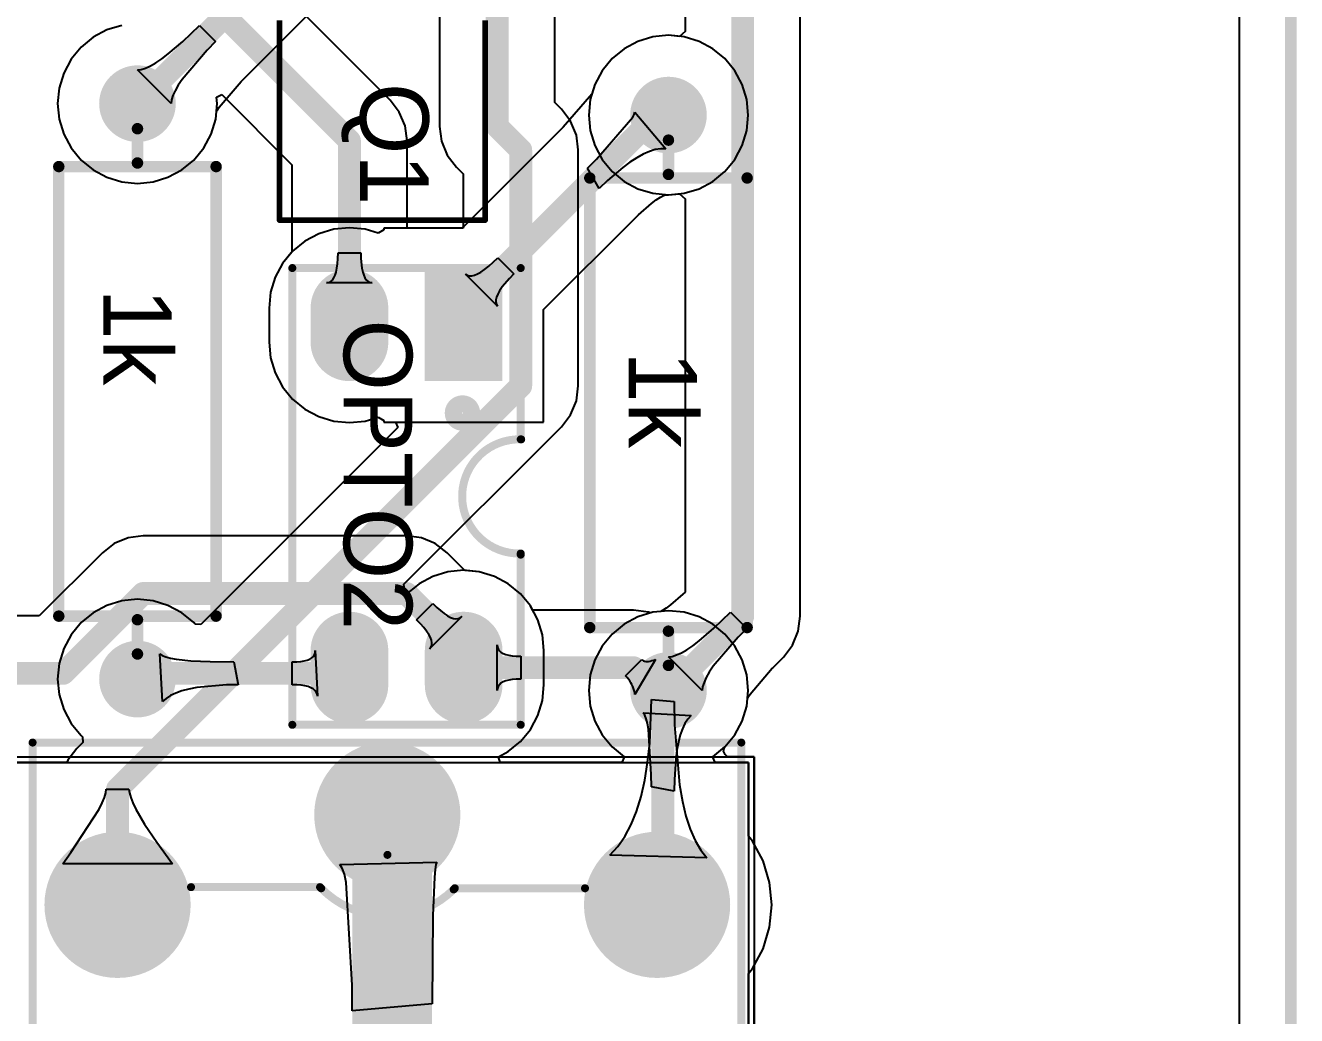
# Model space of a CAD drawing. Header units: millimetres. Extents: x 0 to 190, y 0 to 100.
# Drawn here: x 161.97 to 190.25, y 21.93 to 43.95 of the extents above; entities that cross this region are included whole.
import ezdxf

# ---------------------------------------------------------------- set-up
doc = ezdxf.new("R2010")
doc.units = ezdxf.units.MM
for name, color, linetype in [('BottomLayer', 5, 'Continuous'), ('BottomSolder', 6, 'Continuous'), ('KeepOutLayer', 6, 'Continuous'), ('MultiLayer', 9, 'Continuous'), ('PadHoleLayer', 156, 'Continuous'), ('TopLayer', 1, 'Continuous'), ('TopOverlay', 2, 'Continuous'), ('TopSolder', 216, 'Continuous')]:
    doc.layers.add(name, color=color, linetype=linetype)

msp = doc.modelspace()

# ---------------------------------------------------------------- hatches: boundary and pattern name
at = {"layer": 'BottomLayer'}
h = msp.add_hatch(color=5, dxfattribs=at)
edge = h.paths.add_edge_path()
edge.add_arc((164.465, 42.214), 0.75, 0, 360)
h = msp.add_hatch(color=5, dxfattribs=at)
edge = h.paths.add_edge_path()
edge.add_arc((176.276, 41.96), 0.75, 0, 360)
h = msp.add_hatch(color=5, dxfattribs=at)
edge = h.paths.add_edge_path()
edge.add_arc((169.18, 37.668), 0.762, 0, 180)
edge.add_line((168.418, 37.668), (168.418, 36.906))
edge.add_arc((169.18, 36.906), 0.762, 180, 360)
edge.add_line((169.942, 36.906), (169.942, 37.668))
msp.add_hatch(color=5, dxfattribs=at).paths.add_polyline_path([(172.482, 38.43), (172.482, 36.144), (170.958, 36.144), (170.958, 38.43)])
h = msp.add_hatch(color=5, dxfattribs=at)
edge = h.paths.add_edge_path()
edge.add_arc((169.18, 30.048), 0.762, 0, 180)
edge.add_line((168.418, 30.048), (168.418, 29.286))
edge.add_arc((169.18, 29.286), 0.762, 180, 360)
edge.add_line((169.942, 29.286), (169.942, 30.048))
h = msp.add_hatch(color=5, dxfattribs=at)
edge = h.paths.add_edge_path()
edge.add_arc((171.72, 30.048), 0.762, 0, 180)
edge.add_line((170.958, 30.048), (170.958, 29.286))
edge.add_arc((171.72, 29.286), 0.762, 180, 360)
edge.add_line((172.482, 29.286), (172.482, 30.048))
h = msp.add_hatch(color=5, dxfattribs=at)
edge = h.paths.add_edge_path()
edge.add_arc((164.465, 29.414), 0.75, 0, 360)
h = msp.add_hatch(color=5, dxfattribs=at)
edge = h.paths.add_edge_path()
edge.add_arc((176.276, 29.16), 0.75, 0, 360)
h = msp.add_hatch(color=5, dxfattribs=at)
edge = h.paths.add_edge_path()
edge.add_arc((170.022, 26.392), 1.524, 0, 360)
h = msp.add_hatch(color=5, dxfattribs=at)
edge = h.paths.add_edge_path()
edge.add_arc((164.022, 24.392), 1.524, 0, 360)
h = msp.add_hatch(color=5, dxfattribs=at)
edge = h.paths.add_edge_path()
edge.add_arc((176.022, 24.392), 1.524, 0, 360)
at = {"layer": 'BottomSolder'}
h = msp.add_hatch(color=6, dxfattribs=at)
edge = h.paths.add_edge_path()
edge.add_arc((164.465, 42.214), 0.852, 0, 360)
h = msp.add_hatch(color=6, dxfattribs=at)
edge = h.paths.add_edge_path()
edge.add_arc((176.276, 41.96), 0.852, 0, 360)
h = msp.add_hatch(color=6, dxfattribs=at)
edge = h.paths.add_edge_path()
edge.add_arc((169.18, 37.668), 0.864, 0, 180)
edge.add_line((168.316, 37.668), (168.316, 36.906))
edge.add_arc((169.18, 36.906), 0.864, 180, 360)
edge.add_line((170.043, 36.906), (170.043, 37.668))
msp.add_hatch(color=6, dxfattribs=at).paths.add_polyline_path([(172.583, 38.532), (172.583, 36.043), (170.856, 36.043), (170.856, 38.532)])
h = msp.add_hatch(color=6, dxfattribs=at)
edge = h.paths.add_edge_path()
edge.add_arc((169.18, 30.048), 0.864, 0, 180)
edge.add_line((168.316, 30.048), (168.316, 29.286))
edge.add_arc((169.18, 29.286), 0.864, 180, 360)
edge.add_line((170.043, 29.286), (170.043, 30.048))
h = msp.add_hatch(color=6, dxfattribs=at)
edge = h.paths.add_edge_path()
edge.add_arc((171.72, 30.048), 0.864, 0, 180)
edge.add_line((170.856, 30.048), (170.856, 29.286))
edge.add_arc((171.72, 29.286), 0.864, 180, 360)
edge.add_line((172.583, 29.286), (172.583, 30.048))
h = msp.add_hatch(color=6, dxfattribs=at)
edge = h.paths.add_edge_path()
edge.add_arc((164.465, 29.414), 0.852, 0, 360)
h = msp.add_hatch(color=6, dxfattribs=at)
edge = h.paths.add_edge_path()
edge.add_arc((176.276, 29.16), 0.852, 0, 360)
h = msp.add_hatch(color=6, dxfattribs=at)
edge = h.paths.add_edge_path()
edge.add_arc((170.022, 26.392), 1.626, 0, 360)
h = msp.add_hatch(color=6, dxfattribs=at)
edge = h.paths.add_edge_path()
edge.add_arc((164.022, 24.392), 1.626, 0, 360)
h = msp.add_hatch(color=6, dxfattribs=at)
edge = h.paths.add_edge_path()
edge.add_arc((176.022, 24.392), 1.626, 0, 360)
at = {"layer": 'MultiLayer'}
h = msp.add_hatch(color=9, dxfattribs=at)
edge = h.paths.add_edge_path()
edge.add_arc((164.465, 42.214), 0.75, 0, 360)
h = msp.add_hatch(color=9, dxfattribs=at)
edge = h.paths.add_edge_path()
edge.add_arc((176.276, 41.96), 0.75, 0, 360)
h = msp.add_hatch(color=9, dxfattribs=at)
edge = h.paths.add_edge_path()
edge.add_arc((169.18, 37.668), 0.762, 0, 180)
edge.add_line((168.418, 37.668), (168.418, 36.906))
edge.add_arc((169.18, 36.906), 0.762, 180, 360)
edge.add_line((169.942, 36.906), (169.942, 37.668))
msp.add_hatch(color=9, dxfattribs=at).paths.add_polyline_path([(172.482, 38.43), (172.482, 36.144), (170.958, 36.144), (170.958, 38.43)])
h = msp.add_hatch(color=9, dxfattribs=at)
edge = h.paths.add_edge_path()
edge.add_arc((169.18, 30.048), 0.762, 0, 180)
edge.add_line((168.418, 30.048), (168.418, 29.286))
edge.add_arc((169.18, 29.286), 0.762, 180, 360)
edge.add_line((169.942, 29.286), (169.942, 30.048))
h = msp.add_hatch(color=9, dxfattribs=at)
edge = h.paths.add_edge_path()
edge.add_arc((171.72, 30.048), 0.762, 0, 180)
edge.add_line((170.958, 30.048), (170.958, 29.286))
edge.add_arc((171.72, 29.286), 0.762, 180, 360)
edge.add_line((172.482, 29.286), (172.482, 30.048))
h = msp.add_hatch(color=9, dxfattribs=at)
edge = h.paths.add_edge_path()
edge.add_arc((164.465, 29.414), 0.75, 0, 360)
h = msp.add_hatch(color=9, dxfattribs=at)
edge = h.paths.add_edge_path()
edge.add_arc((176.276, 29.16), 0.75, 0, 360)
h = msp.add_hatch(color=9, dxfattribs=at)
edge = h.paths.add_edge_path()
edge.add_arc((170.022, 26.392), 1.524, 0, 360)
h = msp.add_hatch(color=9, dxfattribs=at)
edge = h.paths.add_edge_path()
edge.add_arc((164.022, 24.392), 1.524, 0, 360)
h = msp.add_hatch(color=9, dxfattribs=at)
edge = h.paths.add_edge_path()
edge.add_arc((176.022, 24.392), 1.524, 0, 360)
at = {"layer": 'PadHoleLayer'}
h = msp.add_hatch(color=156, dxfattribs=at)
edge = h.paths.add_edge_path()
edge.add_arc((164.465, 42.214), 0.35, 0, 360)
h = msp.add_hatch(color=156, dxfattribs=at)
edge = h.paths.add_edge_path()
edge.add_arc((176.276, 41.96), 0.35, 0, 360)
h = msp.add_hatch(color=156, dxfattribs=at)
edge = h.paths.add_edge_path()
edge.add_arc((169.18, 37.287), 0.394, 0, 360)
h = msp.add_hatch(color=156, dxfattribs=at)
edge = h.paths.add_edge_path()
edge.add_arc((171.72, 37.287), 0.394, 0, 360)
h = msp.add_hatch(color=156, dxfattribs=at)
edge = h.paths.add_edge_path()
edge.add_arc((169.18, 29.667), 0.394, 0, 360)
h = msp.add_hatch(color=156, dxfattribs=at)
edge = h.paths.add_edge_path()
edge.add_arc((171.72, 29.667), 0.394, 0, 360)
h = msp.add_hatch(color=156, dxfattribs=at)
edge = h.paths.add_edge_path()
edge.add_arc((164.465, 29.414), 0.35, 0, 360)
h = msp.add_hatch(color=156, dxfattribs=at)
edge = h.paths.add_edge_path()
edge.add_arc((176.276, 29.16), 0.35, 0, 360)
h = msp.add_hatch(color=156, dxfattribs=at)
edge = h.paths.add_edge_path()
edge.add_arc((170.022, 26.392), 0.571, 0, 360)
h = msp.add_hatch(color=156, dxfattribs=at)
edge = h.paths.add_edge_path()
edge.add_arc((164.022, 24.392), 0.571, 0, 360)
h = msp.add_hatch(color=156, dxfattribs=at)
edge = h.paths.add_edge_path()
edge.add_arc((176.022, 24.392), 0.571, 0, 360)
at = {"layer": 'TopLayer'}
h = msp.add_hatch(color=1, dxfattribs=at)
edge = h.paths.add_edge_path()
edge.add_arc((164.465, 42.214), 0.75, 0, 360)
h = msp.add_hatch(color=1, dxfattribs=at)
edge = h.paths.add_edge_path()
edge.add_arc((176.276, 41.96), 0.75, 0, 360)
h = msp.add_hatch(color=1, dxfattribs=at)
edge = h.paths.add_edge_path()
edge.add_arc((169.18, 37.668), 0.762, 0, 180)
edge.add_line((168.418, 37.668), (168.418, 36.906))
edge.add_arc((169.18, 36.906), 0.762, 180, 360)
edge.add_line((169.942, 36.906), (169.942, 37.668))
msp.add_hatch(color=1, dxfattribs=at).paths.add_polyline_path([(172.482, 38.43), (172.482, 36.144), (170.958, 36.144), (170.958, 38.43)])
h = msp.add_hatch(color=1, dxfattribs=at)
edge = h.paths.add_edge_path()
edge.add_arc((169.18, 30.048), 0.762, 0, 180)
edge.add_line((168.418, 30.048), (168.418, 29.286))
edge.add_arc((169.18, 29.286), 0.762, 180, 360)
edge.add_line((169.942, 29.286), (169.942, 30.048))
h = msp.add_hatch(color=1, dxfattribs=at)
edge = h.paths.add_edge_path()
edge.add_arc((171.72, 30.048), 0.762, 0, 180)
edge.add_line((170.958, 30.048), (170.958, 29.286))
edge.add_arc((171.72, 29.286), 0.762, 180, 360)
edge.add_line((172.482, 29.286), (172.482, 30.048))
h = msp.add_hatch(color=1, dxfattribs=at)
edge = h.paths.add_edge_path()
edge.add_arc((164.465, 29.414), 0.75, 0, 360)
h = msp.add_hatch(color=1, dxfattribs=at)
edge = h.paths.add_edge_path()
edge.add_arc((176.276, 29.16), 0.75, 0, 360)
h = msp.add_hatch(color=1, dxfattribs=at)
edge = h.paths.add_edge_path()
edge.add_arc((170.022, 26.392), 1.524, 0, 360)
h = msp.add_hatch(color=1, dxfattribs=at)
edge = h.paths.add_edge_path()
edge.add_arc((164.022, 24.392), 1.524, 0, 360)
h = msp.add_hatch(color=1, dxfattribs=at)
edge = h.paths.add_edge_path()
edge.add_arc((176.022, 24.392), 1.524, 0, 360)
at = {"layer": 'TopSolder'}
h = msp.add_hatch(color=216, dxfattribs=at)
edge = h.paths.add_edge_path()
edge.add_arc((164.465, 42.214), 0.852, 0, 360)
h = msp.add_hatch(color=216, dxfattribs=at)
edge = h.paths.add_edge_path()
edge.add_arc((176.276, 41.96), 0.852, 0, 360)
h = msp.add_hatch(color=216, dxfattribs=at)
edge = h.paths.add_edge_path()
edge.add_arc((169.18, 37.668), 0.864, 0, 180)
edge.add_line((168.316, 37.668), (168.316, 36.906))
edge.add_arc((169.18, 36.906), 0.864, 180, 360)
edge.add_line((170.043, 36.906), (170.043, 37.668))
msp.add_hatch(color=216, dxfattribs=at).paths.add_polyline_path([(172.583, 38.532), (172.583, 36.043), (170.856, 36.043), (170.856, 38.532)])
h = msp.add_hatch(color=216, dxfattribs=at)
edge = h.paths.add_edge_path()
edge.add_arc((169.18, 30.048), 0.864, 0, 180)
edge.add_line((168.316, 30.048), (168.316, 29.286))
edge.add_arc((169.18, 29.286), 0.864, 180, 360)
edge.add_line((170.043, 29.286), (170.043, 30.048))
h = msp.add_hatch(color=216, dxfattribs=at)
edge = h.paths.add_edge_path()
edge.add_arc((171.72, 30.048), 0.864, 0, 180)
edge.add_line((170.856, 30.048), (170.856, 29.286))
edge.add_arc((171.72, 29.286), 0.864, 180, 360)
edge.add_line((172.583, 29.286), (172.583, 30.048))
h = msp.add_hatch(color=216, dxfattribs=at)
edge = h.paths.add_edge_path()
edge.add_arc((164.465, 29.414), 0.852, 0, 360)
h = msp.add_hatch(color=216, dxfattribs=at)
edge = h.paths.add_edge_path()
edge.add_arc((176.276, 29.16), 0.852, 0, 360)
h = msp.add_hatch(color=216, dxfattribs=at)
edge = h.paths.add_edge_path()
edge.add_arc((170.022, 26.392), 1.626, 0, 360)
h = msp.add_hatch(color=216, dxfattribs=at)
edge = h.paths.add_edge_path()
edge.add_arc((164.022, 24.392), 1.626, 0, 360)
h = msp.add_hatch(color=216, dxfattribs=at)
edge = h.paths.add_edge_path()
edge.add_arc((176.022, 24.392), 1.626, 0, 360)

# ---------------------------------------------------------------- linework, layer by layer
at = {"layer": 'BottomLayer'}
for p, q in [((188.966, 98.923), (188.966, 1.175)), ((179.208, 30.811), (179.208, 49.05)), ((166.784, 42.721), (170.529, 46.467)), ((176.646, 44.586), (176.646, 43.821)), ((163.786, 43.853), (163.479, 43.689)), ((164.119, 43.954), (163.786, 43.853)), ((165.473, 43.597), (165.845, 43.953)), ((165.845, 43.953), (166.204, 43.594)), ((163.479, 43.689), (163.21, 43.469)), ((165.149, 43.32), (165.473, 43.597)), ((166.204, 43.594), (166.016, 43.402)), ((175.597, 43.599), (175.29, 43.435)), ((175.93, 43.7), (175.597, 43.599)), ((176.276, 43.735), (175.93, 43.7)), ((176.519, 43.711), (176.276, 43.735)), ((176.646, 43.821), (176.519, 43.711)), ((163.21, 43.469), (162.99, 43.2)), ((165.005, 43.211), (165.149, 43.32)), ((166.016, 43.402), (165.462, 42.754)), ((175.29, 43.435), (175.021, 43.215)), ((162.99, 43.2), (162.826, 42.893)), ((164.549, 42.974), (164.645, 43.004)), ((164.645, 43.004), (164.753, 43.053)), ((164.753, 43.053), (164.873, 43.122)), ((164.873, 43.122), (165.005, 43.211)), ((175.021, 43.215), (174.801, 42.946)), ((162.826, 42.893), (162.725, 42.56)), ((164.465, 42.964), (164.549, 42.974)), ((165.215, 42.214), (164.465, 42.964)), ((165.462, 42.754), (165.373, 42.622)), ((166.279, 42.133), (166.773, 42.71)), ((166.773, 42.71), (166.784, 42.721)), ((174.801, 42.946), (174.637, 42.639)), ((162.725, 42.56), (162.69, 42.214)), ((165.304, 42.502), (165.255, 42.394)), ((165.373, 42.622), (165.304, 42.502)), ((174.572, 42.427), (173.93, 41.691)), ((174.637, 42.639), (174.572, 42.427)), ((162.69, 42.214), (162.725, 41.868)), ((165.225, 42.298), (165.215, 42.214)), ((165.255, 42.394), (165.225, 42.298)), ((166.243, 42.079), (166.279, 42.133)), ((162.725, 41.868), (162.826, 41.535)), ((166.104, 41.535), (166.205, 41.868)), ((166.205, 41.868), (166.223, 42.044)), ((166.223, 42.044), (166.243, 42.079)), ((174.672, 40.981), (175.481, 41.91)), ((175.481, 41.91), (175.515, 41.976)), ((175.515, 41.976), (175.529, 42.026)), ((175.529, 42.026), (176.216, 41.212)), ((173.93, 41.691), (171.723, 39.484)), ((162.826, 41.535), (162.99, 41.228)), ((165.94, 41.228), (166.104, 41.535)), ((162.99, 41.228), (163.21, 40.959)), ((165.72, 40.959), (165.94, 41.228)), ((175.571, 41.012), (175.419, 40.914)), ((175.715, 41.091), (175.571, 41.012)), ((175.852, 41.151), (175.715, 41.091)), ((175.981, 41.191), (175.852, 41.151)), ((176.103, 41.211), (175.981, 41.191)), ((176.216, 41.212), (176.103, 41.211)), ((163.21, 40.959), (163.479, 40.739)), ((163.479, 40.739), (163.786, 40.575)), ((165.144, 40.575), (165.451, 40.739)), ((165.451, 40.739), (165.72, 40.959)), ((174.474, 40.782), (174.672, 40.981)), ((174.734, 40.324), (174.474, 40.782)), ((175.259, 40.795), (174.917, 40.501)), ((175.419, 40.914), (175.259, 40.795)), ((163.786, 40.575), (164.119, 40.474)), ((164.119, 40.474), (164.465, 40.439)), ((164.465, 40.439), (164.811, 40.474)), ((164.811, 40.474), (165.144, 40.575)), ((174.917, 40.501), (174.734, 40.324)), ((176.097, 40.132), (176.167, 40.17)), ((176.167, 40.17), (176.207, 40.187)), ((176.207, 40.187), (176.225, 40.188)), ((176.225, 40.188), (176.237, 40.189)), ((176.237, 40.189), (176.276, 40.185)), ((176.276, 40.185), (176.519, 40.209)), ((176.519, 40.209), (176.646, 40.099)), ((175.608, 39.743), (175.899, 39.994)), ((175.899, 39.994), (176.003, 40.071)), ((176.003, 40.071), (176.097, 40.132)), ((176.646, 40.099), (176.646, 31.351)), ((173.498, 37.635), (175.548, 39.685)), ((175.548, 39.685), (175.608, 39.743)), ((168.496, 39.319), (168.187, 39.154)), ((168.831, 39.421), (168.496, 39.319)), ((169.18, 39.455), (168.831, 39.421)), ((169.528, 39.421), (169.18, 39.455)), ((169.815, 39.334), (169.528, 39.421)), ((169.942, 39.406), (169.815, 39.334)), ((171.683, 39.446), (169.942, 39.446)), ((169.942, 39.446), (169.942, 39.406)), ((171.723, 39.484), (171.683, 39.446)), ((168.187, 39.154), (167.916, 38.932)), ((167.916, 38.932), (167.694, 38.661)), ((172.277, 38.599), (172.478, 38.786)), ((172.478, 38.786), (172.838, 38.427)), ((167.694, 38.661), (167.529, 38.352)), ((172.029, 38.426), (172.104, 38.469)), ((172.104, 38.469), (172.187, 38.527)), ((172.187, 38.527), (172.277, 38.599)), ((167.529, 38.352), (167.427, 38.017)), ((172.475, 37.709), (171.76, 38.424)), ((171.76, 38.424), (171.799, 38.396)), ((171.799, 38.396), (171.846, 38.382)), ((171.846, 38.382), (171.9, 38.382)), ((171.9, 38.382), (171.96, 38.397)), ((171.96, 38.397), (172.029, 38.426)), ((172.737, 38.323), (172.578, 38.136)), ((172.838, 38.427), (172.737, 38.323)), ((167.427, 38.017), (167.393, 37.668)), ((172.448, 37.909), (172.433, 37.848)), ((172.477, 37.977), (172.448, 37.909)), ((172.52, 38.053), (172.477, 37.977)), ((172.578, 38.136), (172.52, 38.053)), ((167.393, 37.668), (167.393, 36.906)), ((172.433, 37.848), (172.433, 37.795)), ((172.433, 37.795), (172.447, 37.748)), ((172.447, 37.748), (172.475, 37.709)), ((173.498, 35.128), (173.498, 37.635)), ((167.393, 36.906), (167.427, 36.558)), ((167.427, 36.558), (167.529, 36.223)), ((167.529, 36.223), (167.694, 35.914)), ((167.694, 35.914), (167.916, 35.643)), ((167.916, 35.643), (168.187, 35.421)), ((168.187, 35.421), (168.496, 35.256)), ((168.496, 35.256), (168.831, 35.154)), ((168.831, 35.154), (169.18, 35.12)), ((169.18, 35.12), (169.528, 35.154)), ((169.528, 35.154), (169.815, 35.241)), ((169.815, 35.241), (169.942, 35.168)), ((169.942, 35.168), (169.942, 35.128)), ((169.942, 35.128), (173.498, 35.128)), ((164.259, 32.556), (163.95, 32.428)), ((164.59, 32.599), (164.259, 32.556)), ((170.45, 32.599), (164.59, 32.599)), ((164.59, 32.599), (164.59, 32.599)), ((170.781, 32.556), (170.45, 32.599)), ((171.09, 32.428), (170.781, 32.556)), ((163.95, 32.428), (163.684, 32.224)), ((171.355, 32.224), (171.09, 32.428)), ((163.684, 32.224), (162.282, 30.822)), ((171.747, 31.832), (171.355, 32.224)), ((172.068, 31.801), (171.747, 31.832)), ((172.403, 31.699), (172.068, 31.801)), ((172.712, 31.534), (172.403, 31.699)), ((172.983, 31.312), (172.712, 31.534)), ((173.205, 31.041), (172.983, 31.312)), ((176.596, 31.303), (176.318, 31.065)), ((176.646, 31.351), (176.596, 31.303)), ((162.282, 30.822), (161.789, 30.822)), ((170.674, 30.734), (171.034, 31.093)), ((171.034, 31.093), (171.124, 31.006)), ((171.124, 31.006), (171.288, 30.871)), ((171.288, 30.871), (171.361, 30.823)), ((171.361, 30.823), (171.429, 30.787)), ((173.255, 30.948), (173.205, 31.041)), ((175.5, 30.948), (173.255, 30.948)), ((175.832, 30.905), (175.5, 30.948)), ((175.879, 30.885), (175.832, 30.905)), ((175.93, 30.9), (175.879, 30.885)), ((176.106, 30.918), (175.93, 30.9)), ((176.141, 30.938), (176.106, 30.918)), ((176.221, 30.992), (176.141, 30.938)), ((176.318, 31.065), (176.221, 30.992)), ((177.284, 30.543), (177.656, 30.899)), ((177.656, 30.899), (178.015, 30.54)), ((170.761, 30.644), (170.674, 30.734)), ((170.836, 30.559), (170.761, 30.644)), ((170.897, 30.48), (170.836, 30.559)), ((171.68, 30.804), (170.964, 30.088)), ((171.429, 30.787), (171.491, 30.765)), ((171.491, 30.765), (171.547, 30.755)), ((171.547, 30.755), (171.597, 30.758)), ((171.597, 30.758), (171.641, 30.775)), ((171.641, 30.775), (171.68, 30.804)), ((176.96, 30.266), (177.284, 30.543)), ((178.015, 30.54), (177.827, 30.348)), ((179.164, 30.479), (179.208, 30.811)), ((170.945, 30.406), (170.897, 30.48)), ((170.981, 30.339), (170.945, 30.406)), ((171.003, 30.277), (170.981, 30.339)), ((171.013, 30.221), (171.003, 30.277)), ((176.816, 30.157), (176.96, 30.266)), ((177.827, 30.348), (177.273, 29.7)), ((179.036, 30.171), (179.164, 30.479)), ((165.023, 28.913), (164.963, 29.975)), ((164.963, 29.975), (165.016, 29.94)), ((168.403, 29.957), (168.417, 30)), ((168.417, 30), (168.42, 30.048)), ((168.42, 30.048), (168.466, 29.034)), ((170.964, 30.088), (170.993, 30.127)), ((170.993, 30.127), (171.009, 30.171)), ((171.009, 30.171), (171.013, 30.221)), ((172.467, 29.16), (172.467, 30.175)), ((172.467, 30.175), (172.472, 30.127)), ((172.472, 30.127), (172.488, 30.084)), ((172.488, 30.084), (172.514, 30.046)), ((172.514, 30.046), (172.55, 30.013)), ((172.55, 30.013), (172.598, 29.985)), ((172.598, 29.985), (172.655, 29.962)), ((176.456, 29.95), (176.564, 29.999)), ((176.564, 29.999), (176.684, 30.068)), ((176.684, 30.068), (176.816, 30.157)), ((178.833, 29.905), (179.036, 30.171)), ((165.016, 29.94), (165.094, 29.91)), ((165.094, 29.91), (165.197, 29.883)), ((165.197, 29.883), (165.324, 29.859)), ((165.324, 29.859), (165.654, 29.823)), ((165.654, 29.823), (166.083, 29.802)), ((166.083, 29.802), (166.611, 29.795)), ((166.611, 29.795), (166.704, 29.287)), ((167.909, 29.795), (168.008, 29.797)), ((167.909, 29.287), (167.909, 29.795)), ((168.008, 29.797), (168.097, 29.805)), ((168.097, 29.805), (168.174, 29.817)), ((168.174, 29.817), (168.242, 29.835)), ((168.242, 29.835), (168.298, 29.858)), ((168.298, 29.858), (168.344, 29.886)), ((168.344, 29.886), (168.379, 29.919)), ((168.379, 29.919), (168.403, 29.957)), ((172.655, 29.962), (172.723, 29.944)), ((172.723, 29.944), (172.802, 29.931)), ((172.802, 29.931), (172.891, 29.924)), ((172.891, 29.924), (172.99, 29.921)), ((172.99, 29.921), (172.99, 29.413)), ((175.321, 29.488), (175.68, 29.847)), ((175.99, 29.853), (175.531, 29.07)), ((175.68, 29.847), (175.698, 29.832)), ((175.698, 29.832), (175.72, 29.82)), ((175.72, 29.82), (175.744, 29.811)), ((175.744, 29.811), (175.771, 29.807)), ((175.771, 29.807), (175.8, 29.806)), ((175.8, 29.806), (175.833, 29.808)), ((175.833, 29.808), (175.868, 29.814)), ((175.868, 29.814), (175.906, 29.824)), ((175.906, 29.824), (175.947, 29.837)), ((175.947, 29.837), (175.99, 29.853)), ((176.276, 29.91), (176.36, 29.92)), ((177.026, 29.16), (176.276, 29.91)), ((176.36, 29.92), (176.456, 29.95)), ((177.273, 29.7), (177.184, 29.568)), ((178.595, 29.667), (178.833, 29.905)), ((172.891, 29.411), (172.802, 29.403)), ((172.99, 29.413), (172.891, 29.411)), ((175.356, 29.451), (175.321, 29.488)), ((175.387, 29.413), (175.356, 29.451)), ((175.416, 29.374), (175.387, 29.413)), ((177.115, 29.448), (177.066, 29.34)), ((177.184, 29.568), (177.115, 29.448)), ((178.09, 29.079), (178.584, 29.656)), ((178.584, 29.656), (178.595, 29.667)), ((165.453, 29.152), (165.315, 29.104)), ((165.611, 29.193), (165.453, 29.152)), ((165.789, 29.227), (165.611, 29.193)), ((166.445, 29.283), (165.789, 29.227)), ((166.704, 29.287), (166.445, 29.283)), ((168.013, 29.284), (167.909, 29.287)), ((168.106, 29.277), (168.013, 29.284)), ((168.188, 29.264), (168.106, 29.277)), ((168.26, 29.246), (168.188, 29.264)), ((168.321, 29.223), (168.26, 29.246)), ((168.372, 29.196), (168.321, 29.223)), ((168.411, 29.163), (168.372, 29.196)), ((168.44, 29.125), (168.411, 29.163)), ((168.459, 29.082), (168.44, 29.125)), ((172.472, 29.208), (172.467, 29.16)), ((172.488, 29.251), (172.472, 29.208)), ((172.514, 29.289), (172.488, 29.251)), ((172.55, 29.322), (172.514, 29.289)), ((172.598, 29.35), (172.55, 29.322)), ((172.655, 29.373), (172.598, 29.35)), ((172.723, 29.39), (172.655, 29.373)), ((172.802, 29.403), (172.723, 29.39)), ((175.442, 29.333), (175.416, 29.374)), ((175.464, 29.292), (175.442, 29.333)), ((175.484, 29.25), (175.464, 29.292)), ((175.5, 29.206), (175.484, 29.25)), ((175.514, 29.162), (175.5, 29.206)), ((175.524, 29.116), (175.514, 29.162)), ((177.036, 29.244), (177.026, 29.16)), ((177.066, 29.34), (177.036, 29.244)), ((165.1, 28.984), (165.023, 28.913)), ((165.198, 29.048), (165.1, 28.984)), ((165.315, 29.104), (165.198, 29.048)), ((168.466, 29.034), (168.459, 29.082)), ((175.531, 29.07), (175.524, 29.116)), ((175.858, 27.992), (175.895, 28.959)), ((175.895, 28.959), (176.403, 28.916)), ((176.403, 28.916), (176.41, 28.394)), ((178.016, 28.814), (178.034, 28.99)), ((178.034, 28.99), (178.054, 29.025)), ((178.054, 29.025), (178.09, 29.079)), ((175.749, 28.609), (175.715, 28.662)), ((175.715, 28.662), (176.777, 28.602)), ((175.78, 28.531), (175.749, 28.609)), ((176.777, 28.602), (176.706, 28.525)), ((177.915, 28.481), (178.016, 28.814)), ((175.807, 28.429), (175.78, 28.531)), ((175.83, 28.301), (175.807, 28.429)), ((175.893, 27.291), (175.83, 28.301)), ((176.41, 28.394), (176.519, 27.06)), ((176.586, 28.31), (176.538, 28.172)), ((176.642, 28.427), (176.586, 28.31)), ((176.706, 28.525), (176.642, 28.427)), ((177.751, 28.174), (177.915, 28.481)), ((175.812, 27.561), (175.858, 27.992)), ((176.496, 28.014), (176.463, 27.836)), ((176.538, 28.172), (176.496, 28.014)), ((177.531, 27.905), (177.751, 28.174)), ((176.463, 27.836), (176.437, 27.637)), ((177.503, 27.813), (177.518, 27.872)), ((177.539, 27.74), (177.503, 27.813)), ((177.518, 27.872), (177.53, 27.904)), ((177.53, 27.904), (177.531, 27.905)), ((177.585, 27.686), (177.539, 27.74)), ((113.538, 27.686), (178.181, 27.686)), ((175.748, 27.163), (175.812, 27.561)), ((176.437, 27.637), (176.407, 27.18)), ((178.181, 27.686), (177.585, 27.686)), ((178.181, 27.686), (178.181, 0.127)), ((178.181, 25.741), (178.181, 27.686)), ((175.665, 26.8), (175.748, 27.163)), ((175.895, 27.014), (175.893, 27.291)), ((176.407, 27.18), (176.403, 26.921)), ((176.403, 26.921), (175.895, 27.014)), ((176.519, 27.06), (176.585, 26.693)), ((175.563, 26.471), (175.665, 26.8)), ((176.585, 26.693), (176.665, 26.364)), ((175.444, 26.176), (175.563, 26.471)), ((176.665, 26.364), (176.759, 26.075)), ((175.305, 25.916), (175.444, 26.176)), ((176.759, 26.075), (176.868, 25.824)), ((175.149, 25.69), (175.305, 25.916)), ((176.868, 25.824), (176.992, 25.612)), ((178.38, 25.369), (178.181, 25.741)), ((174.974, 25.498), (175.149, 25.69)), ((177.13, 25.438), (174.974, 25.498)), ((176.992, 25.612), (177.13, 25.438)), ((168.969, 25.29), (171.126, 25.341)), ((169.021, 25.211), (168.969, 25.29)), ((169.067, 25.077), (169.021, 25.211)), ((171.087, 25.179), (171.071, 25.011)), ((171.105, 25.289), (171.087, 25.179)), ((171.126, 25.341), (171.105, 25.289)), ((178.525, 24.89), (178.38, 25.369)), ((169.108, 24.888), (169.067, 25.077)), ((169.238, 22.607), (169.108, 24.888)), ((171.071, 25.011), (171.036, 24.153)), ((178.574, 24.392), (178.525, 24.89)), ((178.525, 23.894), (178.574, 24.392)), ((171.036, 24.153), (171.019, 22.191)), ((178.38, 23.415), (178.525, 23.894)), ((178.181, 23.043), (178.38, 23.415)), ((178.181, 13.541), (178.181, 23.043)), ((169.241, 22.035), (169.238, 22.607)), ((171.019, 22.191), (169.241, 22.035))]:
    msp.add_line(p, q, dxfattribs=at)
for points, const_width in [([(177.927, 30.811), (177.927, 49.05)], 0.508), ([(164.465, 42.214), (169.926, 47.675)], 0.508), ([(171.72, 37.668), (176.011, 41.96)], 0.508), ([(176.011, 41.96), (176.276, 41.96)], 0.508), ([(171.72, 37.287), (171.72, 37.668)], 0.508), ([(162.813, 29.541), (164.59, 31.318)], 0.508), ([(164.59, 31.318), (170.45, 31.318)], 0.508), ([(170.45, 31.318), (171.72, 30.048)], 0.508), ([(176.276, 29.16), (177.927, 30.811)], 0.508), ([(171.72, 29.667), (171.72, 30.048)], 0.508), ([(159.674, 29.541), (162.813, 29.541)], 0.508), ([(164.465, 29.414), (164.592, 29.541)], 0.508), ([(164.592, 29.541), (169.053, 29.541)], 0.508), ([(169.053, 29.541), (169.18, 29.667)], 0.508), ([(171.72, 29.667), (175.5, 29.667)], 0.508), ([(175.5, 29.667), (176.008, 29.16)], 0.508), ([(176.008, 29.16), (176.276, 29.16)], 0.508), ([(176.149, 29.033), (176.276, 29.16)], 0.508), ([(176.149, 24.519), (176.149, 29.033)], 0.508), ([(170.022, 26.392), (170.13, 26.284)], 1.778), ([(170.13, 4.934), (170.13, 26.284)], 1.778), ([(176.022, 24.392), (176.149, 24.519)], 0.508)]:
    msp.add_lwpolyline(points, dxfattribs=dict(at, const_width=const_width))
for points, const_width in [([(164.338, 42.214, 1), (164.592, 42.214, 1)], 0.254), ([(175.884, 41.96, 1), (176.138, 41.96, 1)], 0.254), ([(175.884, 41.96, 1), (176.138, 41.96, 1)], 0.254), ([(176.149, 41.96, 1), (176.403, 41.96, 1)], 0.254), ([(171.593, 37.668, 1), (171.847, 37.668, 1)], 0.254), ([(171.593, 37.668, 1), (171.847, 37.668, 1)], 0.254), ([(171.593, 37.287, 1), (171.847, 37.287, 1)], 0.254), ([(164.463, 31.318, 1), (164.717, 31.318, 1)], 0.254), ([(164.463, 31.318, 1), (164.717, 31.318, 1)], 0.254), ([(170.323, 31.318, 1), (170.577, 31.318, 1)], 0.254), ([(170.323, 31.318, 1), (170.577, 31.318, 1)], 0.254), ([(177.8, 30.811, 1), (178.054, 30.811, 1)], 0.254), ([(177.8, 30.811, 1), (178.054, 30.811, 1)], 0.254), ([(171.593, 30.048, 1), (171.847, 30.048, 1)], 0.254), ([(171.593, 30.048, 1), (171.847, 30.048, 1)], 0.254), ([(162.686, 29.541, 1), (162.94, 29.541, 1)], 0.254), ([(162.686, 29.541, 1), (162.94, 29.541, 1)], 0.254), ([(164.465, 29.541, 1), (164.719, 29.541, 1)], 0.254), ([(164.465, 29.541, 1), (164.719, 29.541, 1)], 0.254), ([(168.926, 29.541, 1), (169.18, 29.541, 1)], 0.254), ([(168.926, 29.541, 1), (169.18, 29.541, 1)], 0.254), ([(169.053, 29.667, 1), (169.307, 29.667, 1)], 0.254), ([(171.593, 29.667, 1), (171.847, 29.667, 1)], 0.254), ([(171.593, 29.667, 1), (171.847, 29.667, 1)], 0.254), ([(175.373, 29.667, 1), (175.627, 29.667, 1)], 0.254), ([(175.373, 29.667, 1), (175.627, 29.667, 1)], 0.254), ([(164.338, 29.414, 1), (164.592, 29.414, 1)], 0.254), ([(175.881, 29.16, 1), (176.135, 29.16, 1)], 0.254), ([(175.881, 29.16, 1), (176.135, 29.16, 1)], 0.254), ([(176.149, 29.16, 1), (176.403, 29.16, 1)], 0.254), ([(176.149, 29.16, 1), (176.403, 29.16, 1)], 0.254), ([(176.149, 29.16, 1), (176.403, 29.16, 1)], 0.254), ([(176.022, 29.033, 1), (176.276, 29.033, 1)], 0.254), ([(176.022, 29.033, 1), (176.276, 29.033, 1)], 0.254), ([(169.577, 26.392, 1), (170.466, 26.392, 1)], 0.889), ([(169.685, 26.284, 1), (170.574, 26.284, 1)], 0.889), ([(169.685, 26.284, 1), (170.574, 26.284, 1)], 0.889), ([(175.895, 24.392, 1), (176.149, 24.392, 1)], 0.254), ([(176.022, 24.519, 1), (176.276, 24.519, 1)], 0.254), ([(176.022, 24.519, 1), (176.276, 24.519, 1)], 0.254)]:
    msp.add_lwpolyline(points, format="xyb", close=True, dxfattribs=dict(at, const_width=const_width))
at = {"layer": 'KeepOutLayer', "const_width": 0.254}
msp.add_lwpolyline([(190.119, 100.076), (190.119, 0.022)], dxfattribs=at)
at = {"layer": 'TopLayer'}
for p, q in [((188.966, 98.923), (188.966, 1.175)), ((170.085, 42.292), (159.79, 52.588)), ((171.185, 44.515), (171.185, 41.708)), ((173.747, 42.239), (173.747, 44.515)), ((163.786, 43.853), (163.479, 43.689)), ((164.119, 43.954), (163.786, 43.853)), ((163.479, 43.689), (163.21, 43.469)), ((175.597, 43.599), (175.29, 43.435)), ((175.93, 43.7), (175.597, 43.599)), ((176.276, 43.735), (175.93, 43.7)), ((176.622, 43.7), (176.276, 43.735)), ((176.955, 43.599), (176.622, 43.7)), ((177.262, 43.435), (176.955, 43.599)), ((163.21, 43.469), (162.99, 43.2)), ((175.29, 43.435), (175.021, 43.215)), ((177.531, 43.215), (177.262, 43.435)), ((162.99, 43.2), (162.826, 42.893)), ((175.021, 43.215), (174.801, 42.946)), ((177.751, 42.946), (177.531, 43.215)), ((162.826, 42.893), (162.725, 42.56)), ((174.801, 42.946), (174.637, 42.639)), ((177.915, 42.639), (177.751, 42.946)), ((162.725, 42.56), (162.69, 42.214)), ((166.225, 42.36), (166.34, 42.414)), ((166.34, 42.414), (167.899, 40.856)), ((174.637, 42.639), (174.536, 42.306)), ((178.016, 42.306), (177.915, 42.639)), ((162.69, 42.214), (162.725, 41.868)), ((166.205, 41.868), (166.24, 42.214)), ((166.24, 42.214), (166.225, 42.36)), ((170.289, 42.027), (170.085, 42.292)), ((173.895, 42.09), (173.747, 42.239)), ((174.536, 42.306), (174.501, 41.96)), ((178.051, 41.96), (178.016, 42.306)), ((162.725, 41.868), (162.826, 41.535)), ((166.104, 41.535), (166.205, 41.868)), ((170.417, 41.718), (170.289, 42.027)), ((174.099, 41.825), (173.895, 42.09)), ((174.501, 41.96), (174.536, 41.614)), ((178.016, 41.614), (178.051, 41.96)), ((170.46, 41.386), (170.417, 41.718)), ((171.185, 41.708), (171.229, 41.376)), ((174.227, 41.516), (174.099, 41.825)), ((174.536, 41.614), (174.637, 41.281)), ((177.915, 41.281), (178.016, 41.614)), ((162.826, 41.535), (162.99, 41.228)), ((165.94, 41.228), (166.104, 41.535)), ((170.46, 39.446), (170.46, 41.386)), ((171.229, 41.376), (171.357, 41.068)), ((174.27, 41.184), (174.227, 41.516)), ((174.637, 41.281), (174.801, 40.974)), ((177.751, 40.974), (177.915, 41.281)), ((162.99, 41.228), (163.21, 40.959)), ((165.72, 40.959), (165.94, 41.228)), ((171.357, 41.068), (171.56, 40.802)), ((174.27, 35.934), (174.27, 41.184)), ((163.21, 40.959), (163.479, 40.739)), ((163.479, 40.739), (163.786, 40.575)), ((165.144, 40.575), (165.451, 40.739)), ((165.451, 40.739), (165.72, 40.959)), ((167.899, 40.856), (167.899, 38.91)), ((171.56, 40.802), (171.709, 40.654)), ((174.801, 40.974), (175.021, 40.705)), ((177.531, 40.705), (177.751, 40.974)), ((163.786, 40.575), (164.119, 40.474)), ((164.119, 40.474), (164.465, 40.439)), ((164.465, 40.439), (164.811, 40.474)), ((164.811, 40.474), (165.144, 40.575)), ((171.709, 40.654), (171.709, 39.446)), ((175.021, 40.705), (175.29, 40.485)), ((175.29, 40.485), (175.597, 40.321)), ((176.955, 40.321), (177.262, 40.485)), ((177.262, 40.485), (177.531, 40.705)), ((175.597, 40.321), (175.93, 40.22)), ((175.93, 40.22), (176.276, 40.185)), ((176.276, 40.185), (176.622, 40.22)), ((176.622, 40.22), (176.955, 40.321)), ((171.709, 39.446), (170.46, 39.446)), ((167.899, 38.91), (167.694, 38.661)), ((168.915, 38.654), (168.923, 38.767)), ((168.923, 38.767), (168.926, 38.892)), ((168.926, 38.892), (169.434, 38.892)), ((169.434, 38.892), (169.436, 38.767)), ((169.436, 38.767), (169.456, 38.555)), ((167.694, 38.661), (167.529, 38.352)), ((168.863, 38.396), (168.885, 38.469)), ((168.885, 38.469), (168.903, 38.555)), ((168.903, 38.555), (168.915, 38.654)), ((169.456, 38.555), (169.474, 38.469)), ((169.474, 38.469), (169.497, 38.396)), ((167.529, 38.352), (167.427, 38.017)), ((168.673, 38.231), (168.721, 38.237)), ((169.686, 38.231), (168.673, 38.231)), ((168.721, 38.237), (168.764, 38.257)), ((168.764, 38.257), (168.802, 38.29)), ((168.802, 38.29), (168.835, 38.337)), ((168.835, 38.337), (168.863, 38.396)), ((169.497, 38.396), (169.524, 38.337)), ((169.524, 38.337), (169.557, 38.29)), ((169.557, 38.29), (169.595, 38.257)), ((169.595, 38.257), (169.638, 38.237)), ((169.638, 38.237), (169.686, 38.231)), ((167.427, 38.017), (167.393, 37.668)), ((167.393, 37.668), (167.393, 36.906)), ((167.393, 36.906), (167.427, 36.558)), ((167.427, 36.558), (167.529, 36.223)), ((167.529, 36.223), (167.694, 35.914)), ((167.694, 35.914), (167.916, 35.643)), ((174.227, 35.602), (174.27, 35.934)), ((167.916, 35.643), (168.187, 35.421)), ((168.187, 35.421), (168.496, 35.256)), ((174.099, 35.293), (174.227, 35.602)), ((168.496, 35.256), (168.831, 35.154)), ((168.831, 35.154), (169.18, 35.12)), ((169.18, 35.12), (169.528, 35.154)), ((169.528, 35.154), (169.815, 35.241)), ((169.815, 35.241), (169.942, 35.168)), ((169.942, 35.168), (169.942, 35.128)), ((169.942, 35.128), (170.206, 35.128)), ((170.206, 35.128), (170.255, 35.011)), ((173.895, 35.028), (174.099, 35.293)), ((170.255, 35.011), (165.874, 30.63)), ((170.392, 31.524), (173.895, 35.028)), ((171.036, 31.699), (170.727, 31.534)), ((171.371, 31.801), (171.036, 31.699)), ((171.72, 31.835), (171.371, 31.801)), ((172.068, 31.801), (171.72, 31.835)), ((172.403, 31.699), (172.068, 31.801)), ((172.712, 31.534), (172.403, 31.699)), ((170.406, 31.387), (170.392, 31.524)), ((170.484, 31.341), (170.406, 31.387)), ((170.546, 31.386), (170.484, 31.341)), ((170.727, 31.534), (170.546, 31.386)), ((172.983, 31.312), (172.712, 31.534)), ((164.119, 31.154), (163.786, 31.053)), ((164.465, 31.189), (164.119, 31.154)), ((164.811, 31.154), (164.465, 31.189)), ((165.144, 31.053), (164.811, 31.154)), ((173.205, 31.041), (172.983, 31.312)), ((163.479, 30.889), (163.21, 30.669)), ((163.786, 31.053), (163.479, 30.889)), ((165.451, 30.889), (165.144, 31.053)), ((165.72, 30.669), (165.451, 30.889)), ((173.37, 30.732), (173.205, 31.041)), ((175.93, 30.9), (175.597, 30.799)), ((176.276, 30.935), (175.93, 30.9)), ((176.622, 30.9), (176.276, 30.935)), ((176.955, 30.799), (176.622, 30.9)), ((163.21, 30.669), (162.99, 30.4)), ((165.747, 30.636), (165.72, 30.669)), ((165.874, 30.63), (165.747, 30.636)), ((173.472, 30.397), (173.37, 30.732)), ((175.29, 30.635), (175.021, 30.415)), ((175.597, 30.799), (175.29, 30.635)), ((177.262, 30.635), (176.955, 30.799)), ((177.531, 30.415), (177.262, 30.635)), ((162.99, 30.4), (162.826, 30.093)), ((173.506, 30.048), (173.472, 30.397)), ((175.021, 30.415), (174.801, 30.146)), ((177.751, 30.146), (177.531, 30.415)), ((162.826, 30.093), (162.725, 29.76)), ((173.506, 29.286), (173.506, 30.048)), ((174.801, 30.146), (174.637, 29.839)), ((177.915, 29.839), (177.751, 30.146)), ((162.725, 29.76), (162.69, 29.414)), ((174.637, 29.839), (174.536, 29.506)), ((178.016, 29.506), (177.915, 29.839)), ((162.69, 29.414), (162.725, 29.068)), ((174.536, 29.506), (174.501, 29.16)), ((178.051, 29.16), (178.016, 29.506)), ((173.472, 28.938), (173.506, 29.286)), ((174.501, 29.16), (174.536, 28.814)), ((178.016, 28.814), (178.051, 29.16)), ((162.725, 29.068), (162.826, 28.735)), ((173.37, 28.603), (173.472, 28.938)), ((162.826, 28.735), (162.99, 28.428)), ((173.205, 28.294), (173.37, 28.603)), ((174.536, 28.814), (174.637, 28.481)), ((177.915, 28.481), (178.016, 28.814)), ((162.99, 28.428), (163.21, 28.159)), ((172.983, 28.023), (173.205, 28.294)), ((174.637, 28.481), (174.801, 28.174)), ((177.751, 28.174), (177.915, 28.481)), ((163.249, 28.005), (163.116, 27.872)), ((163.21, 28.159), (163.243, 28.132)), ((163.243, 28.132), (163.249, 28.005)), ((172.712, 27.801), (172.983, 28.023)), ((174.801, 28.174), (175.021, 27.905)), ((177.531, 27.905), (177.751, 28.174)), ((163.116, 27.872), (162.913, 27.607)), ((172.497, 27.686), (172.712, 27.801)), ((175.021, 27.905), (175.288, 27.686)), ((177.264, 27.686), (177.531, 27.905)), ((113.538, 27.559), (178.054, 27.559)), ((162.893, 27.559), (156.09, 27.559)), ((162.913, 27.607), (162.893, 27.559)), ((172.529, 27.559), (172.497, 27.686)), ((175.236, 27.559), (172.529, 27.559)), ((175.289, 27.675), (175.236, 27.559)), ((175.288, 27.686), (175.289, 27.675)), ((177.263, 27.675), (177.264, 27.686)), ((177.316, 27.559), (177.263, 27.675)), ((178.054, 27.559), (177.316, 27.559)), ((178.054, 27.559), (178.054, 0.127)), ((178.054, 25.92), (178.054, 27.559)), ((163.729, 26.781), (163.758, 26.883)), ((163.758, 26.883), (163.768, 26.966)), ((163.768, 26.966), (164.276, 26.966)), ((164.276, 26.966), (164.286, 26.883)), ((164.286, 26.883), (164.315, 26.781)), ((163.614, 26.522), (163.681, 26.66)), ((163.681, 26.66), (163.729, 26.781)), ((164.315, 26.781), (164.363, 26.66)), ((164.363, 26.66), (164.43, 26.522)), ((162.986, 25.555), (163.614, 26.522)), ((164.43, 26.522), (164.623, 26.19)), ((164.623, 26.19), (164.894, 25.785)), ((164.894, 25.785), (165.241, 25.306)), ((178.144, 25.81), (178.054, 25.92)), ((178.38, 25.369), (178.144, 25.81)), ((162.803, 25.306), (162.986, 25.555)), ((165.241, 25.306), (162.803, 25.306)), ((178.525, 24.89), (178.38, 25.369)), ((178.574, 24.392), (178.525, 24.89)), ((178.525, 23.894), (178.574, 24.392)), ((178.38, 23.415), (178.525, 23.894)), ((178.144, 22.974), (178.38, 23.415)), ((178.054, 22.864), (178.144, 22.974)), ((178.054, 13.72), (178.054, 22.864))]:
    msp.add_line(p, q, dxfattribs=at)
at = {"layer": 'TopLayer', "const_width": 0.508}
for points in [[(135.255, 75.311), (169.18, 41.386)], [(172.466, 41.708), (172.466, 47.371)], [(172.466, 41.708), (172.99, 41.184)], [(169.18, 37.287), (169.18, 41.386)], [(172.99, 35.934), (172.99, 41.184)], [(164.022, 26.966), (172.99, 35.934)], [(164.022, 24.392), (164.022, 26.966)]]:
    msp.add_lwpolyline(points, dxfattribs=at)
at = {"layer": 'TopLayer', "const_width": 0.254}
for points in [[(172.339, 41.708, 1), (172.593, 41.708, 1)], [(172.339, 41.708, 1), (172.593, 41.708, 1)], [(169.053, 41.386, 1), (169.307, 41.386, 1)], [(169.053, 41.386, 1), (169.307, 41.386, 1)], [(172.863, 41.184, 1), (173.117, 41.184, 1)], [(172.863, 41.184, 1), (173.117, 41.184, 1)], [(169.053, 37.287, 1), (169.307, 37.287, 1)], [(172.863, 35.934, 1), (173.117, 35.934, 1)], [(172.863, 35.934, 1), (173.117, 35.934, 1)], [(163.895, 26.966, 1), (164.149, 26.966, 1)], [(163.895, 26.966, 1), (164.149, 26.966, 1)], [(163.895, 24.392, 1), (164.149, 24.392, 1)]]:
    msp.add_lwpolyline(points, format="xyb", close=True, dxfattribs=at)
at = {"layer": 'TopOverlay'}
for points, const_width in [([(167.626, 39.623), (167.626, 44.068)], 0.127), ([(172.198, 39.623), (172.198, 44.068)], 0.127), ([(164.465, 40.894), (164.465, 41.656)], 0.254), ([(176.276, 40.64), (176.276, 41.402)], 0.254), ([(162.715, 40.814), (166.215, 40.814)], 0.254), ([(162.715, 30.814), (162.715, 40.814)], 0.254), ([(166.215, 30.814), (166.215, 40.814)], 0.254), ([(174.526, 40.56), (178.026, 40.56)], 0.254), ([(174.526, 30.56), (174.526, 40.56)], 0.254), ([(178.026, 30.56), (178.026, 40.56)], 0.254), ([(167.626, 39.623), (172.198, 39.623)], 0.127), ([(167.91, 28.397), (167.91, 38.557)], 0.178), ([(167.91, 38.557), (172.99, 38.557)], 0.178), ([(172.99, 34.747), (172.99, 38.557)], 0.178), ([(172.99, 28.397), (172.99, 32.182)], 0.178), ([(162.715, 30.814), (166.215, 30.814)], 0.254), ([(164.465, 29.972), (164.465, 30.734)], 0.254), ([(174.526, 30.56), (178.026, 30.56)], 0.254), ([(176.276, 29.718), (176.276, 30.48)], 0.254), ([(167.91, 28.397), (172.99, 28.397)], 0.178), ([(162.133, 28.002), (177.896, 28.002)], 0.178), ([(162.133, 8.612), (162.133, 28.002)], 0.178), ([(177.896, 8.612), (177.896, 28.002)], 0.178), ([(170.025, 20.316), (170.025, 25.504)], 0.178), ([(165.656, 24.786), (168.526, 24.786)], 0.178), ([(171.524, 24.761), (174.419, 24.761)], 0.178)]:
    msp.add_lwpolyline(points, dxfattribs=dict(at, const_width=const_width))
for points, const_width in [([(164.401, 41.656, 1), (164.529, 41.656, 1)], 0.127), ([(176.212, 41.402, 1), (176.339, 41.402, 1)], 0.127), ([(164.401, 40.894, 1), (164.529, 40.894, 1)], 0.127), ([(162.652, 40.814, 1), (162.779, 40.814, 1)], 0.127), ([(162.652, 40.814, 1), (162.779, 40.814, 1)], 0.127), ([(166.151, 40.814, 1), (166.278, 40.814, 1)], 0.127), ([(166.151, 40.814, 1), (166.278, 40.814, 1)], 0.127), ([(176.212, 40.64, 1), (176.339, 40.64, 1)], 0.127), ([(174.462, 40.56, 1), (174.589, 40.56, 1)], 0.127), ([(174.462, 40.56, 1), (174.589, 40.56, 1)], 0.127), ([(177.962, 40.56, 1), (178.089, 40.56, 1)], 0.127), ([(177.962, 40.56, 1), (178.089, 40.56, 1)], 0.127), ([(167.594, 39.623, 1), (167.658, 39.623, 1)], 0.0635), ([(167.594, 39.623, 1), (167.658, 39.623, 1)], 0.0635), ([(172.166, 39.623, 1), (172.23, 39.623, 1)], 0.0635), ([(172.166, 39.623, 1), (172.23, 39.623, 1)], 0.0635), ([(167.865, 38.557, 1), (167.954, 38.557, 1)], 0.0889), ([(167.865, 38.557, 1), (167.954, 38.557, 1)], 0.0889), ([(172.945, 38.557, 1), (173.034, 38.557, 1)], 0.0889), ([(172.945, 38.557, 1), (173.034, 38.557, 1)], 0.0889), ([(171.897, 35.332, 1), (171.491, 35.332, 1)], 0.381), ([(171.396, 35.332, 1), (171.586, 35.332, 1)], 0.191), ([(171.802, 35.332, 1), (171.993, 35.332, 1)], 0.191), ([(172.945, 34.747, 1), (173.034, 34.747, 1)], 0.0889), ([(172.955, 34.746, 1), (173.044, 34.746, 1)], 0.0889), ([(172.945, 32.207, 1), (173.034, 32.207, 1)], 0.0889), ([(172.945, 32.182, 1), (173.034, 32.182, 1)], 0.0889), ([(162.652, 30.814, 1), (162.779, 30.814, 1)], 0.127), ([(162.652, 30.814, 1), (162.779, 30.814, 1)], 0.127), ([(164.401, 30.734, 1), (164.529, 30.734, 1)], 0.127), ([(166.151, 30.814, 1), (166.278, 30.814, 1)], 0.127), ([(166.151, 30.814, 1), (166.278, 30.814, 1)], 0.127), ([(174.462, 30.56, 1), (174.589, 30.56, 1)], 0.127), ([(174.462, 30.56, 1), (174.589, 30.56, 1)], 0.127), ([(176.212, 30.48, 1), (176.339, 30.48, 1)], 0.127), ([(177.962, 30.56, 1), (178.089, 30.56, 1)], 0.127), ([(177.962, 30.56, 1), (178.089, 30.56, 1)], 0.127), ([(164.401, 29.972, 1), (164.529, 29.972, 1)], 0.127), ([(176.212, 29.718, 1), (176.339, 29.718, 1)], 0.127), ([(167.865, 28.397, 1), (167.954, 28.397, 1)], 0.0889), ([(167.865, 28.397, 1), (167.954, 28.397, 1)], 0.0889), ([(172.945, 28.397, 1), (173.034, 28.397, 1)], 0.0889), ([(172.945, 28.397, 1), (173.034, 28.397, 1)], 0.0889), ([(162.088, 28.002, 1), (162.177, 28.002, 1)], 0.0889), ([(162.088, 28.002, 1), (162.177, 28.002, 1)], 0.0889), ([(177.852, 28.002, 1), (177.94, 28.002, 1)], 0.0889), ([(177.852, 28.002, 1), (177.94, 28.002, 1)], 0.0889), ([(169.981, 25.504, 1), (170.07, 25.504, 1)], 0.0889), ([(165.612, 24.786, 1), (165.701, 24.786, 1)], 0.0889), ([(168.482, 24.786, 1), (168.571, 24.786, 1)], 0.0889), ([(168.507, 24.761, 1), (168.596, 24.761, 1)], 0.0889), ([(171.454, 24.735, 1), (171.543, 24.735, 1)], 0.0889), ([(171.479, 24.761, 1), (171.568, 24.761, 1)], 0.0889), ([(174.375, 24.761, 1), (174.464, 24.761, 1)], 0.0889)]:
    msp.add_lwpolyline(points, format="xyb", close=True, dxfattribs=dict(at, const_width=const_width))
at = {"layer": 'TopOverlay', "const_width": 0.178}
for points in [[(172.99, 32.207, -1.030551), (172.999, 34.746)], [(171.498, 24.735, -0.414214), (168.552, 24.761)]]:
    msp.add_lwpolyline(points, format="xyb", dxfattribs=at)

# ---------------------------------------------------------------- texts
at = {"layer": 'TopOverlay'}
for s, p in [('Q1', (169.418, 42.672)), ('1k', (163.703, 38.1)), ('OPTO2', (169.053, 37.413)), ('1k', (175.387, 36.703))]:
    msp.add_text(s, height=1.524, rotation=270, dxfattribs=at).set_placement(p)

doc.saveas('drawing.dxf')
